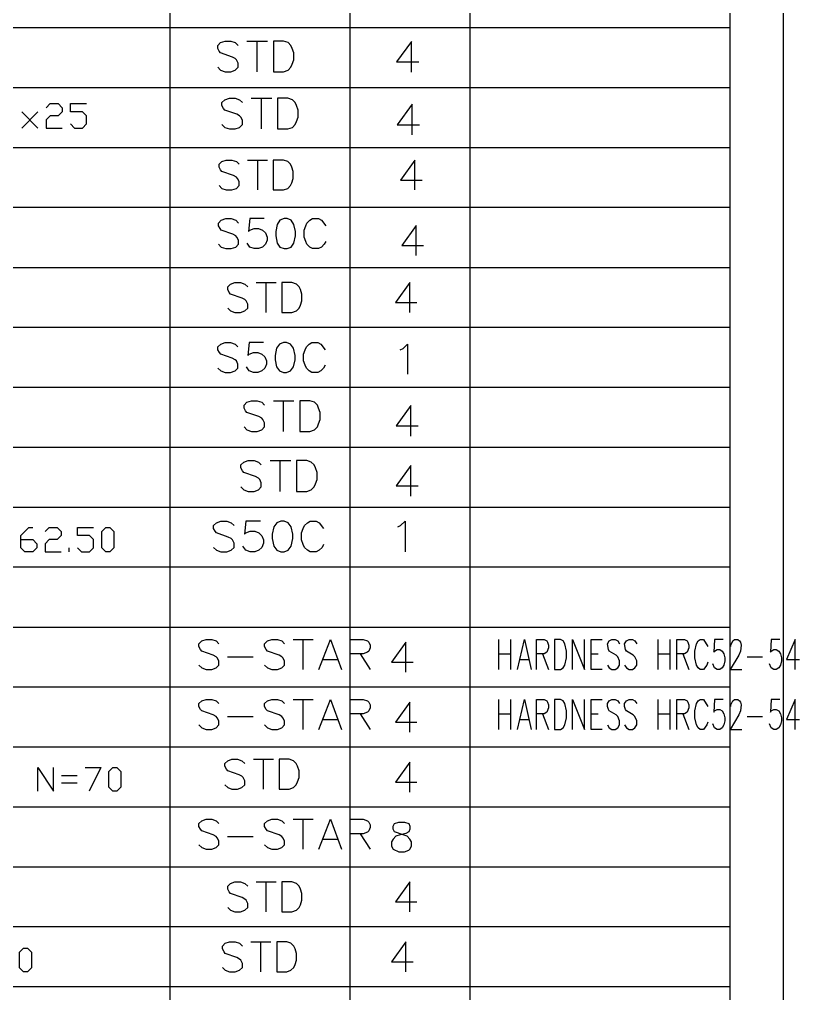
# Model space of a CAD drawing. Header units: inches. Extents: x 2 to 1172, y 492 to 1320.
# Drawn here: x 1066 to 1171.6, y 628.4 to 760.3 of the extents above; entities that cross this region are included whole.
import ezdxf

# ---------------------------------------------------------------- set-up
doc = ezdxf.new("R2010")
doc.units = ezdxf.units.IN
doc.header["$MEASUREMENT"] = 0

# ---------------------------------------------------------------- blocks, each defined once
blk = doc.blocks.new('AHH1270-500010_1')
at = {"transparency": 33554687}
for points in [[(0.12, 490.67), (1167.98, 490.67), (1167.98, 1318.03), (0.12, 1318.03), (0.12, 490.67)], [(21.3, 1310.77), (1160.72, 1310.77), (1160.72, 497.92)], [(1091.42, 752.27), (1091.81, 751.88), (1092.41, 751.65), (1093.19, 751.65), (1093.79, 751.88), (1094.18, 752.27), (1094.18, 752.82), (1093.97, 753.26), (1093.79, 753.44), (1093.4, 753.65), (1091.81, 754.22), (1091.63, 754.43), (1091.42, 754.82), (1091.42, 755.21), (1091.81, 755.6), (1092.41, 755.81), (1093.19, 755.81), (1093.79, 755.6), (1094.18, 755.21)], [(1095.37, 755.81), (1098.16, 755.81)], [(1096.77, 751.65), (1096.77, 755.81)], [(1098.95, 751.65), (1100.34, 751.65), (1100.94, 751.88), (1101.33, 752.27), (1101.51, 752.66), (1101.72, 753.26), (1101.72, 754.22), (1101.51, 754.82), (1101.33, 755.21), (1100.94, 755.6), (1100.34, 755.81), (1098.95, 755.81), (1098.95, 751.65)], [(1117.63, 751.59), (1117.63, 755.76), (1115.62, 752.98), (1118.62, 752.98)], [(1091.98, 744.52), (1092.38, 744.13), (1093, 743.92), (1093.78, 743.92), (1094.38, 744.13), (1094.77, 744.52), (1094.77, 745.09), (1094.56, 745.53), (1094.38, 745.69), (1093.99, 745.92), (1092.38, 746.47), (1092.22, 746.7), (1091.98, 747.09), (1091.98, 747.48), (1092.38, 747.87), (1093, 748.08), (1093.78, 748.08), (1094.38, 747.87), (1094.77, 747.48)], [(1095.96, 748.08), (1098.74, 748.08)], [(1097.34, 743.92), (1097.34, 748.08)], [(1099.52, 743.92), (1100.92, 743.92), (1101.53, 744.13), (1101.92, 744.52), (1102.09, 744.91), (1102.31, 745.53), (1102.31, 746.47), (1102.09, 747.09), (1101.92, 747.48), (1101.53, 747.87), (1100.92, 748.08), (1099.52, 748.08), (1099.52, 743.92)], [(1068.2, 746.79), (1068.75, 747.34), (1069.83, 747.34), (1070.38, 746.79), (1070.38, 746.24), (1069.83, 745.69), (1068.75, 745.69), (1068.2, 745.14), (1068.2, 744.04), (1070.38, 744.04)], [(1071.48, 744.59), (1072.03, 744.04), (1073.13, 744.04), (1073.68, 744.59), (1073.68, 745.69), (1073.13, 746.24), (1071.48, 746.24), (1071.48, 747.34), (1073.68, 747.34)], [(1117.72, 743.1), (1117.72, 747.25), (1115.71, 744.48), (1118.71, 744.48)], [(1064.9, 744.04), (1067.1, 746.24)], [(1064.9, 746.24), (1067.1, 744.04)], [(1091.61, 736.25), (1091.98, 735.86), (1092.57, 735.65), (1093.33, 735.65), (1093.94, 735.86), (1094.31, 736.25), (1094.31, 736.8), (1094.1, 737.21), (1093.94, 737.39), (1093.55, 737.6), (1091.98, 738.15), (1091.81, 738.36), (1091.61, 738.74), (1091.61, 739.13), (1091.98, 739.5), (1092.57, 739.71), (1093.33, 739.71), (1093.94, 739.5), (1094.31, 739.13)], [(1095.46, 739.71), (1098.17, 739.71)], [(1096.83, 735.65), (1096.83, 739.71)], [(1098.94, 735.65), (1100.3, 735.65), (1100.89, 735.86), (1101.28, 736.25), (1101.44, 736.63), (1101.65, 737.21), (1101.65, 738.15), (1101.44, 738.74), (1101.28, 739.13), (1100.89, 739.5), (1100.3, 739.71), (1098.94, 739.71), (1098.94, 735.65)], [(1118.11, 735.65), (1118.11, 739.71), (1116.16, 737), (1119.08, 737)], [(1091.52, 728.31), (1091.9, 727.92), (1092.5, 727.72), (1093.26, 727.72), (1093.85, 727.92), (1094.24, 728.31), (1094.24, 728.86), (1094.02, 729.28), (1093.85, 729.44), (1093.47, 729.66), (1091.9, 730.21), (1091.74, 730.42), (1091.52, 730.79), (1091.52, 731.18), (1091.9, 731.55), (1092.5, 731.77), (1093.26, 731.77), (1093.85, 731.55), (1094.24, 731.18)], [(1097.71, 731.77), (1095.76, 731.77), (1095.6, 730.05), (1095.76, 730.21), (1096.37, 730.42), (1096.95, 730.42), (1097.5, 730.21), (1097.87, 729.83), (1098.09, 729.28), (1098.09, 728.86), (1097.87, 728.31), (1097.5, 727.92), (1096.95, 727.72), (1096.37, 727.72), (1095.76, 727.92), (1095.39, 728.47)], [(1100.39, 727.72), (1100.82, 727.72), (1101.37, 727.92), (1101.74, 728.47), (1101.95, 729.44), (1101.95, 730.05), (1101.74, 731), (1101.37, 731.55), (1100.82, 731.77), (1100.39, 731.77), (1099.84, 731.55), (1099.47, 731), (1099.26, 730.05), (1099.26, 729.44), (1099.47, 728.47), (1099.84, 727.92), (1100.39, 727.72)], [(1106.03, 728.68), (1105.82, 728.31), (1105.45, 727.92), (1105.06, 727.72), (1104.26, 727.72), (1103.87, 727.92), (1103.49, 728.31), (1103.33, 728.68), (1103.12, 729.28), (1103.12, 730.21), (1103.33, 730.79), (1103.49, 731.18), (1103.87, 731.55), (1104.26, 731.77), (1105.06, 731.77), (1105.45, 731.55), (1106.03, 730.79)], [(1118.28, 726.78), (1118.28, 730.85), (1116.35, 728.13), (1119.26, 728.13)], [(1092.77, 719.65), (1093.16, 719.28), (1093.74, 719.07), (1094.5, 719.07), (1095.09, 719.28), (1095.48, 719.65), (1095.48, 720.2), (1095.27, 720.63), (1095.09, 720.81), (1094.72, 721.02), (1093.16, 721.57), (1092.98, 721.78), (1092.77, 722.16), (1092.77, 722.53), (1093.16, 722.92), (1093.74, 723.13), (1094.5, 723.13), (1095.09, 722.92), (1095.48, 722.53)], [(1096.63, 723.13), (1099.34, 723.13)], [(1097.98, 719.07), (1097.98, 723.13)], [(1100.11, 719.07), (1101.45, 719.07), (1102.06, 719.28), (1102.43, 719.65), (1102.61, 720.04), (1102.82, 720.63), (1102.82, 721.57), (1102.61, 722.16), (1102.43, 722.53), (1102.06, 722.92), (1101.45, 723.13), (1100.11, 723.13), (1100.11, 719.07)], [(1117.4, 719.07), (1117.4, 723.13), (1115.46, 720.42), (1118.37, 720.42)], [(1091.44, 711.53), (1091.83, 711.16), (1092.41, 710.95), (1093.17, 710.95), (1093.78, 711.16), (1094.15, 711.53), (1094.15, 712.08), (1093.94, 712.51), (1093.78, 712.67), (1093.39, 712.88), (1091.83, 713.43), (1091.65, 713.64), (1091.44, 714.03), (1091.44, 714.41), (1091.83, 714.8), (1092.41, 715.01), (1093.17, 715.01), (1093.78, 714.8), (1094.15, 714.41)], [(1097.62, 715.01), (1095.69, 715.01), (1095.51, 713.27), (1095.69, 713.43), (1096.28, 713.64), (1096.86, 713.64), (1097.41, 713.43), (1097.8, 713.06), (1098.01, 712.51), (1098.01, 712.08), (1097.8, 711.53), (1097.41, 711.16), (1096.86, 710.95), (1096.28, 710.95), (1095.69, 711.16), (1095.3, 711.71)], [(1100.3, 710.95), (1100.73, 710.95), (1101.28, 711.16), (1101.67, 711.71), (1101.88, 712.67), (1101.88, 713.27), (1101.67, 714.25), (1101.28, 714.8), (1100.73, 715.01), (1100.3, 715.01), (1099.77, 714.8), (1099.38, 714.25), (1099.17, 713.27), (1099.17, 712.67), (1099.38, 711.71), (1099.77, 711.16), (1100.3, 710.95)], [(1105.94, 711.92), (1105.75, 711.53), (1105.36, 711.16), (1104.98, 710.95), (1104.17, 710.95), (1103.8, 711.16), (1103.41, 711.53), (1103.25, 711.92), (1103.03, 712.51), (1103.03, 713.43), (1103.25, 714.03), (1103.41, 714.41), (1103.8, 714.8), (1104.17, 715.01), (1104.98, 715.01), (1105.36, 714.8), (1105.94, 714.03)], [(1116.12, 714), (1116.51, 714.18), (1117.1, 714.76), (1117.1, 710.72)], [(1094.98, 703.59), (1095.37, 703.2), (1095.98, 702.97), (1096.76, 702.97), (1097.38, 703.2), (1097.77, 703.59), (1097.77, 704.14), (1097.54, 704.58), (1097.38, 704.76), (1096.99, 704.97), (1095.37, 705.54), (1095.19, 705.75), (1094.98, 706.14), (1094.98, 706.53), (1095.37, 706.92), (1095.98, 707.13), (1096.76, 707.13), (1097.38, 706.92), (1097.77, 706.53)], [(1098.95, 707.13), (1101.72, 707.13)], [(1100.34, 702.97), (1100.34, 707.13)], [(1102.52, 702.97), (1103.9, 702.97), (1104.52, 703.2), (1104.91, 703.59), (1105.07, 703.98), (1105.3, 704.58), (1105.3, 705.54), (1105.07, 706.14), (1104.91, 706.53), (1104.52, 706.92), (1103.9, 707.13), (1102.52, 707.13), (1102.52, 702.97)], [(1117.56, 702.33), (1117.56, 706.5), (1115.57, 703.71), (1118.55, 703.71)], [(1094.54, 695.47), (1094.93, 695.08), (1095.55, 694.86), (1096.33, 694.86), (1096.93, 695.08), (1097.32, 695.47), (1097.32, 696.03), (1097.11, 696.46), (1096.93, 696.64), (1096.54, 696.85), (1094.93, 697.42), (1094.77, 697.63), (1094.54, 698.02), (1094.54, 698.43), (1094.93, 698.82), (1095.55, 699.03), (1096.33, 699.03), (1096.93, 698.82), (1097.32, 698.43)], [(1098.51, 699.03), (1101.3, 699.03)], [(1099.89, 694.86), (1099.89, 699.03)], [(1102.08, 694.86), (1103.48, 694.86), (1104.08, 695.08), (1104.47, 695.47), (1104.65, 695.86), (1104.86, 696.46), (1104.86, 697.42), (1104.65, 698.02), (1104.47, 698.43), (1104.08, 698.82), (1103.48, 699.03), (1102.08, 699.03), (1102.08, 694.86)], [(1117.56, 694.21), (1117.56, 698.37), (1115.57, 695.61), (1118.55, 695.61)], [(1064.76, 688.32), (1066.41, 688.32), (1066.96, 687.77), (1066.96, 687.22), (1066.41, 686.67), (1065.31, 686.67), (1064.76, 687.22), (1064.76, 688.87), (1065.86, 689.97), (1066.41, 689.97)], [(1068.06, 689.42), (1068.59, 689.97), (1069.69, 689.97), (1070.24, 689.42), (1070.24, 688.87), (1069.69, 688.32), (1068.59, 688.32), (1068.06, 687.77), (1068.06, 686.67), (1070.24, 686.67)], [(1072.44, 687.22), (1072.99, 686.67), (1074.09, 686.67), (1074.62, 687.22), (1074.62, 688.32), (1074.09, 688.87), (1072.44, 688.87), (1072.44, 689.97), (1074.62, 689.97)], [(1076.27, 686.67), (1075.72, 687.22), (1075.72, 689.42), (1076.27, 689.97), (1076.82, 689.97), (1077.37, 689.42), (1077.37, 687.22), (1076.82, 686.67), (1076.27, 686.67)], [(1090.87, 687.27), (1091.26, 686.88), (1091.86, 686.67), (1092.64, 686.67), (1093.24, 686.88), (1093.63, 687.27), (1093.63, 687.84), (1093.42, 688.28), (1093.24, 688.46), (1092.85, 688.67), (1091.26, 689.24), (1091.08, 689.45), (1090.87, 689.84), (1090.87, 690.23), (1091.26, 690.62), (1091.86, 690.84), (1092.64, 690.84), (1093.24, 690.62), (1093.63, 690.23)], [(1097.22, 690.84), (1095.21, 690.84), (1095.05, 689.06), (1095.21, 689.24), (1095.83, 689.45), (1096.44, 689.45), (1097, 689.24), (1097.39, 688.85), (1097.61, 688.28), (1097.61, 687.84), (1097.39, 687.27), (1097, 686.88), (1096.44, 686.67), (1095.83, 686.67), (1095.21, 686.88), (1094.82, 687.45)], [(1099.97, 686.67), (1100.39, 686.67), (1100.96, 686.88), (1101.35, 687.45), (1101.58, 688.46), (1101.58, 689.06), (1101.35, 690.06), (1100.96, 690.62), (1100.39, 690.84), (1099.97, 690.84), (1099.4, 690.62), (1099.01, 690.06), (1098.79, 689.06), (1098.79, 688.46), (1099.01, 687.45), (1099.4, 686.88), (1099.97, 686.67)], [(1105.75, 687.66), (1105.53, 687.27), (1105.14, 686.88), (1104.75, 686.67), (1103.94, 686.67), (1103.55, 686.88), (1103.16, 687.27), (1102.98, 687.66), (1102.77, 688.28), (1102.77, 689.24), (1102.98, 689.84), (1103.16, 690.23), (1103.55, 690.62), (1103.94, 690.84), (1104.75, 690.84), (1105.14, 690.62), (1105.75, 689.84)], [(1115.78, 690.06), (1116.17, 690.23), (1116.79, 690.84), (1116.79, 686.67)], [(1071.34, 686.67), (1071.34, 687.22)], [(1088.88, 671.35), (1089.25, 670.97), (1089.86, 670.76), (1090.62, 670.76), (1091.2, 670.97), (1091.58, 671.35), (1091.58, 671.9), (1091.36, 672.32), (1091.2, 672.48), (1090.81, 672.69), (1089.25, 673.24), (1089.09, 673.46), (1088.88, 673.85), (1088.88, 674.22), (1089.25, 674.61), (1089.86, 674.81), (1090.62, 674.81), (1091.2, 674.61), (1091.58, 674.22)], [(1097.77, 671.35), (1098.14, 670.97), (1098.74, 670.76), (1099.5, 670.76), (1100.09, 670.97), (1100.46, 671.35), (1100.46, 671.9), (1100.25, 672.32), (1100.09, 672.48), (1099.72, 672.69), (1098.14, 673.24), (1097.98, 673.46), (1097.77, 673.85), (1097.77, 674.22), (1098.14, 674.61), (1098.74, 674.81), (1099.5, 674.81), (1100.09, 674.61), (1100.46, 674.22)], [(1101.63, 674.81), (1104.33, 674.81)], [(1102.98, 670.76), (1102.98, 674.81)], [(1105.11, 670.76), (1106.67, 674.81), (1108.19, 670.76)], [(1109.35, 670.76), (1109.35, 674.81), (1111.08, 674.81), (1111.69, 674.61), (1111.85, 674.43), (1112.06, 674.06), (1112.06, 673.67), (1111.85, 673.24), (1111.69, 673.08), (1111.08, 672.87), (1109.35, 672.87)], [(1116.88, 670.39), (1116.88, 674.45), (1114.93, 671.74), (1117.86, 671.74)], [(1129.44, 670.76), (1129.44, 674.81)], [(1131.07, 670.76), (1131.07, 674.81)], [(1131.99, 670.76), (1132.93, 674.81), (1133.84, 670.76)], [(1134.55, 670.76), (1134.55, 674.81), (1135.58, 674.81), (1135.93, 674.61), (1136.04, 674.43), (1136.16, 674.06), (1136.16, 673.67), (1135.93, 673.08), (1135.58, 672.87), (1134.55, 672.87)], [(1136.98, 670.76), (1137.79, 670.76), (1138.15, 670.97), (1138.38, 671.35), (1138.61, 672.32), (1138.61, 673.24), (1138.38, 674.22), (1138.15, 674.61), (1137.79, 674.81), (1136.98, 674.81), (1136.98, 670.76)], [(1139.41, 670.76), (1139.41, 674.81), (1141.04, 670.76), (1141.04, 674.81)], [(1143.45, 670.76), (1141.96, 670.76), (1141.96, 674.81), (1143.45, 674.81)], [(1144.16, 671.35), (1144.39, 670.97), (1144.74, 670.76), (1145.21, 670.76), (1145.56, 670.97), (1145.79, 671.35), (1145.79, 671.9), (1145.56, 672.48), (1145.33, 672.69), (1144.39, 673.24), (1144.28, 673.46), (1144.16, 674.22), (1144.39, 674.61), (1144.74, 674.81), (1145.21, 674.81), (1145.56, 674.61), (1145.79, 674.22)], [(1146.48, 671.35), (1146.71, 670.97), (1147.07, 670.76), (1147.53, 670.76), (1147.88, 670.97), (1148.11, 671.35), (1148.11, 671.9), (1147.88, 672.48), (1147.65, 672.69), (1146.71, 673.24), (1146.61, 673.46), (1146.48, 674.22), (1146.71, 674.61), (1147.07, 674.81), (1147.53, 674.81), (1147.88, 674.61), (1148.11, 674.22)], [(1151, 670.76), (1151, 674.81)], [(1152.62, 670.76), (1152.62, 674.81)], [(1153.56, 670.76), (1153.56, 674.81), (1154.59, 674.81), (1154.94, 674.61), (1155.05, 674.43), (1155.17, 674.06), (1155.17, 673.67), (1154.94, 673.08), (1154.59, 672.87), (1153.56, 672.87)], [(1157.74, 671.72), (1157.6, 671.35), (1157.16, 670.76), (1156.68, 670.76), (1156.45, 670.97), (1156.22, 671.35), (1155.99, 672.32), (1155.99, 673.24), (1156.22, 674.22), (1156.45, 674.61), (1156.68, 674.81), (1157.16, 674.81), (1157.74, 673.85)], [(1159.82, 674.81), (1158.65, 674.81), (1158.54, 673.08), (1158.65, 673.24), (1159, 673.46), (1159.36, 673.46), (1159.69, 673.24), (1159.92, 672.87), (1160.05, 672.32), (1160.05, 671.9), (1159.92, 671.35), (1159.69, 670.97), (1159.36, 670.76), (1159, 670.76), (1158.65, 670.97), (1158.42, 671.52)], [(1160.86, 673.85), (1160.86, 674.06), (1161.1, 674.61), (1161.33, 674.81), (1161.79, 674.81), (1162, 674.61), (1162.14, 674.43), (1162.23, 674.06), (1162.14, 673.24), (1161.91, 672.69), (1160.74, 670.76), (1162.35, 670.76)], [(1167.46, 674.81), (1166.29, 674.81), (1166.2, 673.08), (1166.29, 673.24), (1166.65, 673.46), (1167, 673.46), (1167.34, 673.24), (1167.57, 672.87), (1167.69, 672.32), (1167.69, 671.9), (1167.57, 671.35), (1167.34, 670.97), (1167, 670.76), (1166.65, 670.76), (1166.29, 670.97), (1166.08, 671.52)], [(1169.55, 670.76), (1169.55, 674.81), (1168.38, 672.11), (1170.14, 672.11)], [(1092.75, 672.48), (1096.21, 672.48)], [(1110.71, 672.87), (1112.06, 670.76)], [(1129.44, 672.87), (1131.07, 672.87)], [(1135.36, 672.87), (1136.16, 670.76)], [(1141.96, 672.87), (1142.9, 672.87)], [(1151, 672.87), (1152.62, 672.87)], [(1154.36, 672.87), (1155.17, 670.76)], [(1163.06, 672.48), (1165.14, 672.48)], [(1105.69, 672.11), (1107.59, 672.11)], [(1132.35, 672.11), (1133.48, 672.11)], [(1088.88, 663.24), (1089.25, 662.85), (1089.86, 662.64), (1090.62, 662.64), (1091.2, 662.85), (1091.58, 663.24), (1091.58, 663.79), (1091.36, 664.2), (1091.2, 664.38), (1090.81, 664.59), (1089.25, 665.14), (1089.09, 665.35), (1088.88, 665.73), (1088.88, 666.12), (1089.25, 666.49), (1089.86, 666.7), (1090.62, 666.7), (1091.2, 666.49), (1091.58, 666.12)], [(1097.77, 663.24), (1098.14, 662.85), (1098.74, 662.64), (1099.5, 662.64), (1100.09, 662.85), (1100.46, 663.24), (1100.46, 663.79), (1100.25, 664.2), (1100.09, 664.38), (1099.72, 664.59), (1098.14, 665.14), (1097.98, 665.35), (1097.77, 665.73), (1097.77, 666.12), (1098.14, 666.49), (1098.74, 666.7), (1099.5, 666.7), (1100.09, 666.49), (1100.46, 666.12)], [(1101.63, 666.7), (1104.33, 666.7)], [(1102.98, 662.64), (1102.98, 666.7)], [(1105.11, 662.64), (1106.67, 666.7), (1108.19, 662.64)], [(1109.35, 662.64), (1109.35, 666.7), (1111.08, 666.7), (1111.69, 666.49), (1111.85, 666.33), (1112.06, 665.94), (1112.06, 665.57), (1111.85, 665.14), (1111.69, 664.96), (1111.08, 664.75), (1109.35, 664.75)], [(1117.4, 662.28), (1117.4, 666.33), (1115.46, 663.63), (1118.37, 663.63)], [(1129.44, 662.64), (1129.44, 666.7)], [(1131.07, 662.64), (1131.07, 666.7)], [(1131.99, 662.64), (1132.93, 666.7), (1133.84, 662.64)], [(1134.55, 662.64), (1134.55, 666.7), (1135.58, 666.7), (1135.93, 666.49), (1136.04, 666.33), (1136.16, 665.94), (1136.16, 665.57), (1135.93, 664.96), (1135.58, 664.75), (1134.55, 664.75)], [(1136.98, 662.64), (1137.79, 662.64), (1138.15, 662.85), (1138.38, 663.24), (1138.61, 664.2), (1138.61, 665.14), (1138.38, 666.12), (1138.15, 666.49), (1137.79, 666.7), (1136.98, 666.7), (1136.98, 662.64)], [(1139.41, 662.64), (1139.41, 666.7), (1141.04, 662.64), (1141.04, 666.7)], [(1143.45, 662.64), (1141.96, 662.64), (1141.96, 666.7), (1143.45, 666.7)], [(1144.16, 663.24), (1144.39, 662.85), (1144.74, 662.64), (1145.21, 662.64), (1145.56, 662.85), (1145.79, 663.24), (1145.79, 663.79), (1145.56, 664.38), (1145.33, 664.59), (1144.39, 665.14), (1144.28, 665.35), (1144.16, 665.73), (1144.16, 666.12), (1144.39, 666.49), (1144.74, 666.7), (1145.21, 666.7), (1145.56, 666.49), (1145.79, 666.12)], [(1146.48, 663.24), (1146.71, 662.85), (1147.07, 662.64), (1147.53, 662.64), (1147.88, 662.85), (1148.11, 663.24), (1148.11, 663.79), (1147.88, 664.38), (1147.65, 664.59), (1146.71, 665.14), (1146.61, 665.35), (1146.48, 665.73), (1146.48, 666.12), (1146.71, 666.49), (1147.07, 666.7), (1147.53, 666.7), (1147.88, 666.49), (1148.11, 666.12)], [(1151, 662.64), (1151, 666.7)], [(1152.62, 662.64), (1152.62, 666.7)], [(1153.56, 662.64), (1153.56, 666.7), (1154.59, 666.7), (1154.94, 666.49), (1155.05, 666.33), (1155.17, 665.94), (1155.17, 665.57), (1154.94, 664.96), (1154.59, 664.75), (1153.56, 664.75)], [(1157.74, 663.61), (1157.6, 663.24), (1157.16, 662.64), (1156.68, 662.64), (1156.45, 662.85), (1156.22, 663.24), (1155.99, 664.2), (1155.99, 665.14), (1156.22, 666.12), (1156.45, 666.49), (1156.68, 666.7), (1157.16, 666.7), (1157.74, 665.73)], [(1159.82, 666.7), (1158.65, 666.7), (1158.54, 664.96), (1158.65, 665.14), (1159, 665.35), (1159.36, 665.35), (1159.69, 665.14), (1159.92, 664.75), (1160.05, 664.2), (1160.05, 663.79), (1159.92, 663.24), (1159.69, 662.85), (1159.36, 662.64), (1159, 662.64), (1158.65, 662.85), (1158.42, 663.4)], [(1160.86, 665.73), (1160.86, 665.94), (1161.1, 666.49), (1161.33, 666.7), (1161.79, 666.7), (1162, 666.49), (1162.14, 666.33), (1162.23, 665.94), (1162.14, 665.14), (1161.91, 664.59), (1160.74, 662.64), (1162.35, 662.64)], [(1167.46, 666.7), (1166.29, 666.7), (1166.2, 664.96), (1166.29, 665.14), (1166.65, 665.35), (1167, 665.35), (1167.34, 665.14), (1167.57, 664.75), (1167.69, 664.2), (1167.69, 663.79), (1167.57, 663.24), (1167.34, 662.85), (1167, 662.64), (1166.65, 662.64), (1166.29, 662.85), (1166.08, 663.4)], [(1169.55, 662.64), (1169.55, 666.7), (1168.38, 663.99), (1170.14, 663.99)], [(1110.71, 664.75), (1112.06, 662.64)], [(1129.44, 664.75), (1131.07, 664.75)], [(1135.36, 664.75), (1136.16, 662.64)], [(1141.96, 664.75), (1142.9, 664.75)], [(1151, 664.75), (1152.62, 664.75)], [(1154.36, 664.75), (1155.17, 662.64)], [(1092.75, 664.38), (1096.21, 664.38)], [(1105.69, 663.99), (1107.59, 663.99)], [(1132.35, 663.99), (1133.48, 663.99)], [(1163.06, 664.38), (1165.14, 664.38)], [(1092.38, 655.14), (1092.77, 654.77), (1093.35, 654.55), (1094.11, 654.55), (1094.7, 654.77), (1095.09, 655.14), (1095.09, 655.69), (1094.88, 656.11), (1094.7, 656.29), (1094.33, 656.5), (1092.77, 657.05), (1092.59, 657.25), (1092.38, 657.64), (1092.38, 658.01), (1092.77, 658.4), (1093.35, 658.61), (1094.11, 658.61), (1094.7, 658.4), (1095.09, 658.01)], [(1096.24, 658.61), (1098.95, 658.61)], [(1097.61, 654.55), (1097.61, 658.61)], [(1099.72, 654.55), (1101.08, 654.55), (1101.67, 654.77), (1102.04, 655.14), (1102.22, 655.53), (1102.43, 656.11), (1102.43, 657.05), (1102.22, 657.64), (1102.04, 658.01), (1101.67, 658.4), (1101.08, 658.61), (1099.72, 658.61), (1099.72, 654.55)], [(1117.4, 654.16), (1117.4, 658.22), (1115.46, 655.51), (1118.37, 655.51)], [(1067.09, 654.27), (1067.09, 657.48), (1069.21, 654.27), (1069.21, 657.48)], [(1073.49, 657.48), (1075.62, 657.48), (1074.02, 654.27)], [(1077.23, 654.27), (1076.68, 654.8), (1076.68, 656.95), (1077.23, 657.48), (1077.76, 657.48), (1078.29, 656.95), (1078.29, 654.8), (1077.76, 654.27), (1077.23, 654.27)], [(1070.28, 656.41), (1072.42, 656.41)], [(1072.42, 655.35), (1070.28, 655.35)], [(1088.88, 647.02), (1089.25, 646.63), (1089.86, 646.41), (1090.62, 646.41), (1091.2, 646.63), (1091.58, 647.02), (1091.58, 647.57), (1091.36, 647.97), (1091.2, 648.15), (1090.81, 648.36), (1089.25, 648.91), (1089.09, 649.13), (1088.88, 649.5), (1088.88, 649.89), (1089.25, 650.26), (1089.86, 650.47), (1090.62, 650.47), (1091.2, 650.26), (1091.58, 649.89)], [(1097.77, 647.02), (1098.14, 646.63), (1098.74, 646.41), (1099.5, 646.41), (1100.09, 646.63), (1100.46, 647.02), (1100.46, 647.57), (1100.25, 647.97), (1100.09, 648.15), (1099.72, 648.36), (1098.14, 648.91), (1097.98, 649.13), (1097.77, 649.5), (1097.77, 649.89), (1098.14, 650.26), (1098.74, 650.47), (1099.5, 650.47), (1100.09, 650.26), (1100.46, 649.89)], [(1101.63, 650.47), (1104.33, 650.47)], [(1102.98, 646.41), (1102.98, 650.47)], [(1105.11, 646.41), (1106.67, 650.47), (1108.19, 646.41)], [(1109.35, 646.41), (1109.35, 650.47), (1111.08, 650.47), (1111.69, 650.26), (1111.85, 650.1), (1112.06, 649.71), (1112.06, 649.34), (1111.85, 648.91), (1111.69, 648.74), (1111.08, 648.52), (1109.35, 648.52)], [(1115.91, 646.06), (1116.67, 646.06), (1117.26, 646.27), (1117.43, 646.43), (1117.65, 646.82), (1117.65, 647.41), (1117.43, 647.78), (1117.04, 648.17), (1116.49, 648.38), (1115.32, 648.75), (1115.15, 649.14), (1115.15, 649.52), (1115.32, 649.91), (1115.91, 650.1), (1116.67, 650.1), (1117.26, 649.91), (1117.43, 649.52), (1117.43, 649.14), (1117.26, 648.75), (1116.88, 648.54), (1116.09, 648.38), (1115.54, 648.17), (1115.15, 647.78), (1114.93, 647.41), (1114.93, 646.82), (1115.15, 646.43), (1115.91, 646.06)], [(1092.75, 648.15), (1096.21, 648.15)], [(1105.69, 647.76), (1107.59, 647.76)], [(1110.71, 648.52), (1112.06, 646.41)], [(1092.77, 638.54), (1093.16, 638.15), (1093.74, 637.94), (1094.5, 637.94), (1095.09, 638.15), (1095.48, 638.54), (1095.48, 639.09), (1095.27, 639.5), (1095.09, 639.67), (1094.72, 639.89), (1093.16, 640.44), (1092.98, 640.65), (1092.77, 641.02), (1092.77, 641.41), (1093.16, 641.78), (1093.74, 642), (1094.5, 642), (1095.09, 641.78), (1095.48, 641.41)], [(1096.63, 642), (1099.34, 642)], [(1097.98, 637.94), (1097.98, 642)], [(1100.11, 637.94), (1101.45, 637.94), (1102.06, 638.15), (1102.43, 638.54), (1102.61, 638.91), (1102.82, 639.5), (1102.82, 640.44), (1102.61, 641.02), (1102.43, 641.41), (1102.06, 641.78), (1101.45, 642), (1100.11, 642), (1100.11, 637.94)], [(1117.4, 637.94), (1117.4, 642), (1115.46, 639.28), (1118.37, 639.28)], [(1065.15, 629.83), (1064.62, 630.36), (1064.62, 632.49), (1065.15, 633.02), (1065.69, 633.02), (1066.22, 632.49), (1066.22, 630.36), (1065.69, 629.83), (1065.15, 629.83)], [(1092.06, 630.42), (1092.43, 630.04), (1093.01, 629.83), (1093.78, 629.83), (1094.38, 630.04), (1094.75, 630.42), (1094.75, 630.97), (1094.54, 631.39), (1094.38, 631.55), (1093.99, 631.76), (1092.43, 632.31), (1092.27, 632.53), (1092.06, 632.92), (1092.06, 633.29), (1092.43, 633.68), (1093.01, 633.87), (1093.78, 633.87), (1094.38, 633.68), (1094.75, 633.29)], [(1095.92, 633.87), (1098.62, 633.87)], [(1097.27, 629.83), (1097.27, 633.87)], [(1099.4, 629.83), (1100.75, 629.83), (1101.33, 630.04), (1101.72, 630.42), (1101.88, 630.81), (1102.09, 631.39), (1102.09, 632.31), (1101.88, 632.92), (1101.72, 633.29), (1101.33, 633.68), (1100.75, 633.87), (1099.4, 633.87), (1099.4, 629.83)], [(1116.88, 629.83), (1116.88, 633.87), (1114.93, 631.18), (1117.86, 631.18)]]:
    blk.add_lwpolyline(points, dxfattribs=at)
at = {"color": 4, "transparency": 33554687}
for points in [[(1085, 546.64), (1085, 773.82)], [(1109.33, 546.64), (1109.33, 773.82)], [(1125.56, 546.64), (1125.56, 773.82)], [(1160.69, 757.59), (946.99, 757.59)], [(1160.69, 749.48), (947.03, 749.48)], [(1160.65, 741.36), (946.99, 741.36)], [(1160.69, 733.26), (946.99, 733.26)], [(1160.69, 725.13), (947.03, 725.13)], [(1160.65, 717.03), (946.95, 717.03)], [(1160.65, 708.91), (946.99, 708.91)], [(1160.69, 700.8), (946.99, 700.8)], [(1160.69, 692.68), (947.03, 692.68)], [(1160.69, 684.58), (947.03, 684.58)], [(1160.69, 676.45), (947.03, 676.45)], [(1160.69, 668.35), (947.03, 668.35)], [(1160.69, 660.23), (947.03, 660.23)], [(1160.69, 652.12), (947.03, 652.12)], [(1160.72, 644), (947.03, 644)], [(1160.72, 635.9), (947.08, 635.9)], [(1160.72, 627.77), (947.08, 627.77)]]:
    blk.add_lwpolyline(points, dxfattribs=at)

msp = doc.modelspace()

# ---------------------------------------------------------------- block references
msp.add_blockref('AHH1270-500010_1', (1.45, 1.53))

doc.saveas('drawing.dxf')
